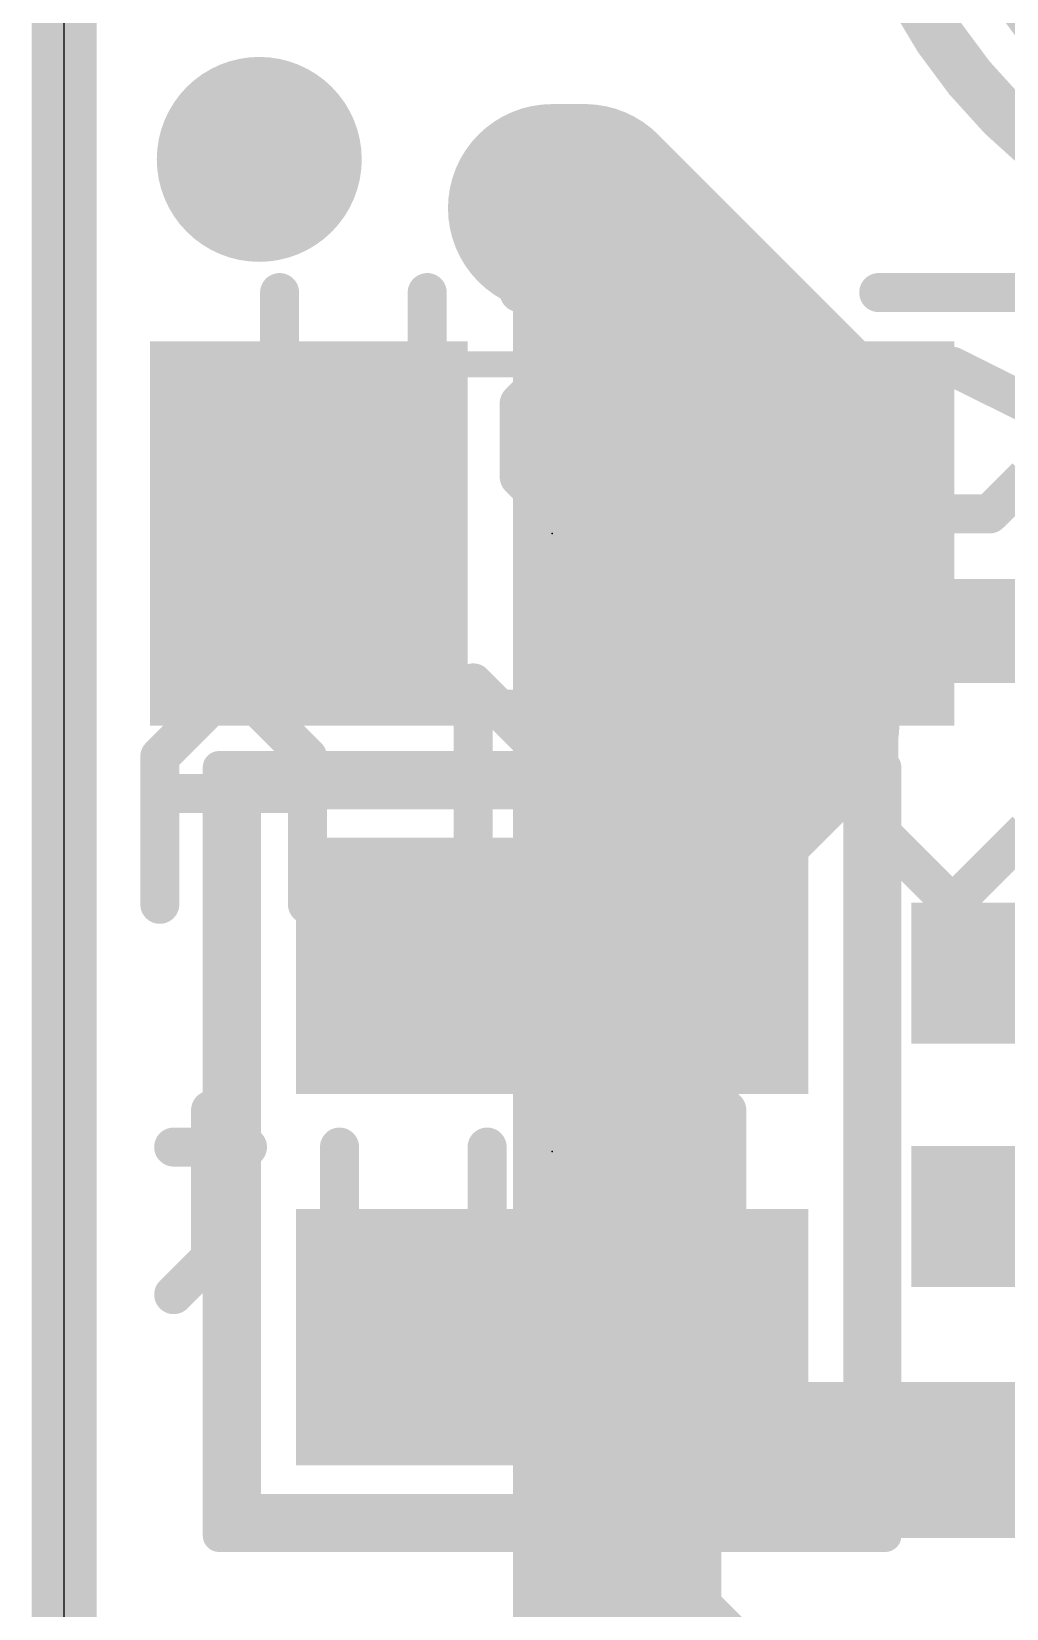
# Model space of a CAD drawing. Extents: x -0.1 to 10.3, y -0.1 to 15.4.
# Drawn here: x -0.13 to 3.68, y 5.46 to 11.61 of the extents above; entities that cross this region are included whole.
import ezdxf

# ---------------------------------------------------------------- set-up
doc = ezdxf.new("R2010")
doc.units = 0
for name, color, linetype in [('1', 12, 'CONTINUOUS'), ('16', 132, 'CONTINUOUS'), ('17', 110, 'CONTINUOUS'), ('18', 110, 'CONTINUOUS'), ('20', 53, 'CONTINUOUS'), ('21', 40, 'CONTINUOUS'), ('22', 6, 'CONTINUOUS'), ('23', 53, 'CONTINUOUS'), ('51', 253, 'CONTINUOUS')]:
    doc.layers.add(name, color=color, linetype=linetype)

# ---------------------------------------------------------------- blocks, each defined once
blk = doc.blocks.new('RECT')
blk.add_solid([(-0.5, -0.5), (0.5, -0.5), (-0.5, 0.5), (0.5, 0.5)])
blk = doc.blocks.new('ROUNDP')
at = {"const_width": 0.5}
blk.add_lwpolyline([(0, -0.25, 1), (0, 0.25, 1), (0, -0.25)], format="xyb", dxfattribs=at)
blk = doc.blocks.new('ROUNDV')
at = {"const_width": 0.5}
blk.add_lwpolyline([(0, -0.25, 1), (0, 0.25, 1), (0, -0.25)], format="xyb", dxfattribs=at)

msp = doc.modelspace()

# ---------------------------------------------------------------- linework, layer by layer
at = {"layer": '1'}
for points, const_width in [([(0, 0), (0, 15.24)], 0.254), ([(1.905, 10.922), (2.032, 10.922)], 0.8128), ([(2.855, 10.099), (2.032, 10.922)], 0.8128), ([(2.855, 10.099), (2.855, 9.652)], 0.4064), ([(2.855, 9.652), (2.855, 8.914)], 0.8128), ([(3.236, 9.271), (2.855, 9.652)], 0.4064), ([(4.357, 9.271), (3.236, 9.271)], 0.4064), ([(2.855, 8.914), (1.905, 7.964)], 0.8128), ([(2.384, 6.035), (1.905, 6.514)], 0.6096), ([(3.9069, 6.035), (2.384, 6.035)], 0.6096)]:
    msp.add_lwpolyline(points, dxfattribs=dict(at, const_width=const_width))
for points, const_width in [([(1.905, 11.1252, 1), (1.905, 10.7188)], 0.4064), ([(2.1757, 11.0657, 1), (1.8883, 10.7783)], 0.4064), ([(2.032, 10.7188, 1), (2.032, 11.1252)], 0.4064), ([(2.7113, 9.9553, 1), (2.9987, 10.2427)], 0.4064), ([(2.9566, 10.099, 1), (2.7534, 10.099)], 0.2032), ([(3.0582, 9.652, 1), (2.6518, 9.652)], 0.4064), ([(2.9268, 9.7238, 1), (2.7832, 9.5802)], 0.2032), ([(2.7534, 9.652, 1), (2.9566, 9.652)], 0.2032), ([(3.236, 9.3726, 1), (3.236, 9.1694)], 0.2032), ([(3.1642, 9.1992, 1), (3.3078, 9.3428)], 0.2032), ([(2.9987, 8.7703, 1), (2.7113, 9.0577)], 0.4064), ([(2.6518, 8.914, 1), (3.0582, 8.914)], 0.4064), ([(1.7613, 8.1077, 1), (2.0487, 7.8203)], 0.4064), ([(2.0128, 6.6218, 1), (1.7972, 6.4062)], 0.3048), ([(2.384, 6.1874, 1), (2.384, 5.8826)], 0.3048), ([(2.2762, 5.9272, 1), (2.4918, 6.1428)], 0.3048)]:
    msp.add_lwpolyline(points, format="xyb", dxfattribs=dict(at, const_width=const_width))
at = {"layer": '16'}
for points, const_width in [([(0, 0), (0, 15.24)], 0.254), ([(1.905, 10.922), (2.159, 10.668)], 0.4064), ([(2.159, 10.668), (2.159, 5.334)], 0.8128), ([(3.81, 3.683), (2.159, 5.334)], 0.8128)]:
    msp.add_lwpolyline(points, dxfattribs=dict(at, const_width=const_width))
for points, const_width in [([(1.9768, 10.9938, 1), (1.8332, 10.8502)], 0.2032), ([(2.3622, 10.668, 1), (1.9558, 10.668)], 0.4064), ([(2.0872, 10.5962, 1), (2.2308, 10.7398)], 0.2032), ([(2.3027, 5.4777, 1), (2.0153, 5.1903)], 0.4064), ([(1.9558, 5.334, 1), (2.3622, 5.334)], 0.4064)]:
    msp.add_lwpolyline(points, format="xyb", dxfattribs=dict(at, const_width=const_width))
at = {"layer": '20'}
msp.add_line((0, 0), (0, 12.7), dxfattribs=at)
at = {"layer": '21'}
for points, const_width in [([(5.08, 10.7, 1), (5.08, 14.7, 1), (5.08, 10.7)], 0.2032), ([(1.9812, 10.16, 1), (1.8288, 10.16)], 0.1524), ([(1.8288, 9.144, 1), (1.9812, 9.144)], 0.1524), ([(0.6367, 8.739, 1), (0.5733, 8.739)], 0.0635), ([(0.605, 8.7708, 1), (0.605, 8.7073)], 0.0635), ([(3.2368, 8.739, 1), (3.1732, 8.739)], 0.0635), ([(3.205, 8.7073, 1), (3.205, 8.7708)], 0.0635), ([(0.605, 5.7707, 1), (0.605, 5.7073)], 0.0635), ([(3.205, 5.7073, 1), (3.205, 5.7707)], 0.0635), ([(0.5733, 5.739, 1), (0.6367, 5.739)], 0.0635), ([(3.1732, 5.739, 1), (3.2368, 5.739)], 0.0635)]:
    msp.add_lwpolyline(points, format="xyb", dxfattribs=dict(at, const_width=const_width))
for points, const_width in [([(1.905, 9.144), (1.905, 10.16)], 0.3048), ([(0.605, 5.739), (0.605, 8.739)], 0.127), ([(0.605, 8.739), (3.205, 8.739)], 0.127), ([(3.205, 8.739), (3.205, 5.739)], 0.127), ([(3.205, 5.739), (0.605, 5.739)], 0.127)]:
    msp.add_lwpolyline(points, dxfattribs=dict(at, const_width=const_width))
at = {"layer": '22', "const_width": 0.1524}
for points in [[(0.8414, 10.0163), (0.8414, 10.5925)], [(1.4177, 10.5925), (1.4177, 10.0163)], [(1.7769, 10.5925), (2.3532, 10.5925)], [(2.3532, 10.5925), (2.3532, 10.1604)], [(3.1802, 10.5925), (3.7564, 10.5925)], [(1.921, 10.3044), (1.7769, 10.1604)], [(2.0651, 10.3044), (1.921, 10.3044)], [(2.3532, 10.1604), (2.0651, 10.3044)], [(3.3243, 10.3044), (3.1802, 10.1604)], [(3.4683, 10.3044), (3.3243, 10.3044)], [(3.7564, 10.1604), (3.4683, 10.3044)], [(1.7769, 10.1604), (1.7769, 9.8723)], [(3.1802, 10.1604), (3.1802, 9.8723)], [(1.1295, 9.7282), (0.8414, 10.0163)], [(1.4177, 10.0163), (1.1295, 9.7282)], [(1.7769, 9.8723), (1.921, 9.7282)], [(2.2091, 9.7282), (2.3532, 9.8723)], [(2.8209, 9.8723), (2.6769, 9.8723)], [(2.6769, 9.8723), (2.6769, 9.7282)], [(2.8209, 9.7282), (2.8209, 9.8723)], [(3.1802, 9.8723), (3.3243, 9.7282)], [(3.6124, 9.7282), (3.7564, 9.8723)], [(1.921, 9.7282), (2.2091, 9.7282)], [(2.6769, 9.7282), (2.8209, 9.7282)], [(3.3243, 9.7282), (3.6124, 9.7282)], [(0.6618, 9.0685), (0.3737, 8.7804)], [(0.9499, 8.7804), (0.6618, 9.0685)], [(1.8854, 8.7804), (1.5973, 9.0685)], [(1.5973, 9.0685), (1.5973, 8.2042)], [(3.1802, 8.4923), (3.1802, 9.0685)], [(0.3737, 8.7804), (0.3737, 8.2042)], [(0.9499, 8.2042), (0.9499, 8.7804)], [(0.9499, 8.6364), (0.3737, 8.6364)], [(3.4683, 8.2042), (3.1802, 8.4923)], [(3.7564, 8.4923), (3.4683, 8.2042)], [(1.8854, 8.2042), (1.3092, 8.2042)], [(2.0108, 7.4005), (2.1549, 7.5445)], [(2.1549, 7.5445), (2.443, 7.5445)], [(2.443, 7.5445), (2.5871, 7.4005)], [(0.572, 7.4005), (0.572, 6.8243)], [(2.0108, 6.8243), (2.0108, 7.4005)], [(2.5871, 7.4005), (2.5871, 6.8243)], [(0.716, 7.2564), (0.4279, 7.2564)], [(1.0753, 6.6802), (1.0753, 7.2564)], [(1.6515, 7.2564), (1.6515, 6.8243)], [(0.572, 6.8243), (0.4279, 6.6802)], [(1.6515, 6.8243), (1.5075, 6.6802)], [(2.1549, 6.6802), (2.0108, 6.8243)], [(2.5871, 6.8243), (2.443, 6.6802)], [(1.5075, 6.6802), (1.0753, 6.6802)], [(2.443, 6.6802), (2.1549, 6.6802)]]:
    msp.add_lwpolyline(points, dxfattribs=at)
at = {"layer": '22', "const_width": 0.0762}
for points in [[(0.8795, 10.5925, 1), (0.8033, 10.5925)], [(1.4558, 10.5925, 1), (1.3796, 10.5925)], [(1.7769, 10.6306, 1), (1.7769, 10.5544)], [(2.3913, 10.5925, 1), (2.3151, 10.5925)], [(2.3532, 10.5544, 1), (2.3532, 10.6306)], [(3.1802, 10.6306, 1), (3.1802, 10.5544)], [(1.921, 10.3425, 1), (1.921, 10.2663)], [(1.9479, 10.2775, 1), (1.8941, 10.3314)], [(2.0821, 10.3385, 1), (2.048, 10.2703)], [(2.0651, 10.2663, 1), (2.0651, 10.3425)], [(3.3243, 10.3425, 1), (3.3243, 10.2663)], [(3.3512, 10.2775, 1), (3.2973, 10.3314)], [(3.4854, 10.3385, 1), (3.4513, 10.2703)], [(3.4683, 10.2663, 1), (3.4683, 10.3425)], [(1.815, 10.1604, 1), (1.7388, 10.1604)], [(1.75, 10.1873, 1), (1.8039, 10.1334)], [(2.3361, 10.1263, 1), (2.3702, 10.1944)], [(3.2183, 10.1604, 1), (3.1421, 10.1604)], [(3.1533, 10.1873, 1), (3.2072, 10.1334)], [(2.3151, 10.1604, 1), (2.3913, 10.1604)], [(0.8684, 10.0433, 1), (0.8145, 9.9894)], [(0.8033, 10.0163, 1), (0.8795, 10.0163)], [(1.3796, 10.0163, 1), (1.4558, 10.0163)], [(1.4446, 9.9894, 1), (1.3907, 10.0433)], [(1.8039, 9.8992, 1), (1.75, 9.8453)], [(2.3801, 9.8453, 1), (2.3262, 9.8992)], [(2.6769, 9.9104, 1), (2.6769, 9.8342)], [(2.715, 9.8723, 1), (2.6388, 9.8723)], [(2.859, 9.8723, 1), (2.7828, 9.8723)], [(2.8209, 9.8342, 1), (2.8209, 9.9104)], [(3.2072, 9.8992, 1), (3.1533, 9.8453)], [(1.7388, 9.8723, 1), (1.815, 9.8723)], [(3.1421, 9.8723, 1), (3.2183, 9.8723)], [(1.1026, 9.7551, 1), (1.1565, 9.7013)], [(1.1026, 9.7013, 1), (1.1565, 9.7551)], [(1.921, 9.7663, 1), (1.921, 9.6901)], [(1.8941, 9.7013, 1), (1.9479, 9.7551)], [(2.1822, 9.7551, 1), (2.2361, 9.7013)], [(2.2091, 9.6901, 1), (2.2091, 9.7663)], [(2.6769, 9.7663, 1), (2.6769, 9.6901)], [(2.8209, 9.6901, 1), (2.8209, 9.7663)], [(3.3243, 9.7663, 1), (3.3243, 9.6901)], [(3.2973, 9.7013, 1), (3.3512, 9.7551)], [(3.5854, 9.7551, 1), (3.6393, 9.7013)], [(3.6124, 9.6901, 1), (3.6124, 9.7663)], [(2.6388, 9.7282, 1), (2.715, 9.7282)], [(2.7828, 9.7282, 1), (2.859, 9.7282)], [(0.6887, 9.0955, 1), (0.6348, 9.0416)], [(0.6887, 9.0416, 1), (0.6348, 9.0955)], [(1.6242, 9.0955, 1), (1.5704, 9.0416)], [(1.6354, 9.0685, 1), (1.5592, 9.0685)], [(3.2183, 9.0685, 1), (3.1421, 9.0685)], [(0.3467, 8.8074, 1), (0.4006, 8.7535)], [(0.4118, 8.7804, 1), (0.3356, 8.7804)], [(0.988, 8.7804, 1), (0.9118, 8.7804)], [(0.9229, 8.7535, 1), (0.9768, 8.8074)], [(1.8585, 8.7535, 1), (1.9124, 8.8074)], [(0.3737, 8.6745, 1), (0.3737, 8.5983)], [(0.9499, 8.5983, 1), (0.9499, 8.6745)], [(3.2072, 8.5193, 1), (3.1533, 8.4654)], [(3.1421, 8.4923, 1), (3.2183, 8.4923)], [(1.3092, 8.2423, 1), (1.3092, 8.1661)], [(1.8854, 8.1661, 1), (1.8854, 8.2423)], [(3.4414, 8.2311, 1), (3.4953, 8.1773)], [(3.4414, 8.1773, 1), (3.4953, 8.2311)], [(0.3356, 8.2042, 1), (0.4118, 8.2042)], [(0.9118, 8.2042, 1), (0.988, 8.2042)], [(1.5592, 8.2042, 1), (1.6354, 8.2042)], [(2.1549, 7.5826, 1), (2.1549, 7.5064)], [(2.1818, 7.5176, 1), (2.1279, 7.5715)], [(2.4699, 7.5715, 1), (2.4161, 7.5176)], [(2.443, 7.5064, 1), (2.443, 7.5826)], [(0.6101, 7.4005, 1), (0.5339, 7.4005)], [(2.0489, 7.4005, 1), (1.9727, 7.4005)], [(1.9839, 7.4274, 1), (2.0378, 7.3735)], [(2.6252, 7.4005, 1), (2.549, 7.4005)], [(2.5601, 7.3735, 1), (2.614, 7.4274)], [(0.4279, 7.2945, 1), (0.4279, 7.2183)], [(0.716, 7.2183, 1), (0.716, 7.2945)], [(1.1134, 7.2564, 1), (1.0372, 7.2564)], [(1.6896, 7.2564, 1), (1.6134, 7.2564)], [(0.5989, 6.7973, 1), (0.545, 6.8512)], [(1.6785, 6.7973, 1), (1.6246, 6.8512)], [(2.0378, 6.8512, 1), (1.9839, 6.7973)], [(2.614, 6.7973, 1), (2.5601, 6.8512)], [(0.5339, 6.8243, 1), (0.6101, 6.8243)], [(1.6134, 6.8243, 1), (1.6896, 6.8243)], [(1.9727, 6.8243, 1), (2.0489, 6.8243)], [(2.549, 6.8243, 1), (2.6252, 6.8243)], [(0.401, 6.7071, 1), (0.4548, 6.6533)], [(1.0753, 6.7183, 1), (1.0753, 6.6421)], [(1.0372, 6.6802, 1), (1.1134, 6.6802)], [(1.4805, 6.7071, 1), (1.5344, 6.6533)], [(1.5075, 6.6421, 1), (1.5075, 6.7183)], [(2.1549, 6.7183, 1), (2.1549, 6.6421)], [(2.1279, 6.6533, 1), (2.1818, 6.7071)], [(2.4161, 6.7071, 1), (2.4699, 6.6533)], [(2.443, 6.6421, 1), (2.443, 6.7183)]]:
    msp.add_lwpolyline(points, format="xyb", dxfattribs=at)
at = {"layer": '23'}
for p in [(1.905, 9.652), (1.905, 7.239)]:
    msp.add_point(p, dxfattribs=at)
at = {"layer": '51'}
for points, const_width in [([(2.261, 10.312), (1.524, 10.312)], 0.1016), ([(2.286, 8.992), (1.524, 8.992)], 0.1016), ([(0.705, 5.839), (0.705, 8.639)], 0.127), ([(0.705, 8.639), (3.105, 8.639)], 0.127), ([(3.105, 8.639), (3.105, 5.839)], 0.127), ([(3.105, 5.839), (0.705, 5.839)], 0.127)]:
    msp.add_lwpolyline(points, dxfattribs=dict(at, const_width=const_width))
for points, const_width in [([(1.524, 10.3374, 1), (1.524, 10.2866)], 0.0508), ([(2.261, 10.2866, 1), (2.261, 10.3374)], 0.0508), ([(1.524, 9.0174, 1), (1.524, 8.9666)], 0.0508), ([(2.286, 8.9666, 1), (2.286, 9.0174)], 0.0508), ([(0.705, 8.6708, 1), (0.705, 8.6073)], 0.0635), ([(0.7368, 8.639, 1), (0.6733, 8.639)], 0.0635), ([(3.1368, 8.639, 1), (3.0732, 8.639)], 0.0635), ([(3.105, 8.6073, 1), (3.105, 8.6708)], 0.0635), ([(0.705, 5.8708, 1), (0.705, 5.8073)], 0.0635), ([(0.6733, 5.839, 1), (0.7368, 5.839)], 0.0635), ([(3.0732, 5.839, 1), (3.1368, 5.839)], 0.0635), ([(3.105, 5.8073, 1), (3.105, 5.8708)], 0.0635)]:
    msp.add_lwpolyline(points, format="xyb", dxfattribs=dict(at, const_width=const_width))

# ---------------------------------------------------------------- block references
at = {"layer": '1'}
for p, xscale, yscale, rotation in [((0.955, 9.652), 1.24, 1.5, 180), ((2.855, 9.652), 1.24, 1.5, 180), ((3.9069, 7.935), 0.55, 1.2, 270), ((3.9069, 6.985), 0.55, 1.2, 270), ((3.9069, 6.035), 0.55, 1.2, 270)]:
    msp.add_blockref('RECT', p, dxfattribs=dict(at, xscale=xscale, yscale=yscale, rotation=rotation))
at = {"layer": '1', "yscale": 2, "rotation": 90}
for p in [(1.905, 7.964), (1.905, 6.514)]:
    msp.add_blockref('RECT', p, dxfattribs=at)
at = {"layer": '17', "xscale": 3.516, "yscale": 3.516}
msp.add_blockref('ROUNDP', (5.08, 12.7), dxfattribs=at)
msp.add_blockref('ROUNDP', (5.08, 12.7), dxfattribs=at)
at = {"layer": '18', "xscale": 0.8001, "yscale": 0.8001}
for p in [(0.762, 11.1125), (0.762, 11.1125), (1.905, 10.922), (1.905, 10.922)]:
    msp.add_blockref('ROUNDV', p, dxfattribs=at)
at = {"layer": '51', "xscale": 0.7501, "yscale": 1.4501, "rotation": 180}
for p in [(1.1744, 9.6509), (2.6221, 9.6509)]:
    msp.add_blockref('RECT', p, dxfattribs=at)

doc.saveas('drawing.dxf')
